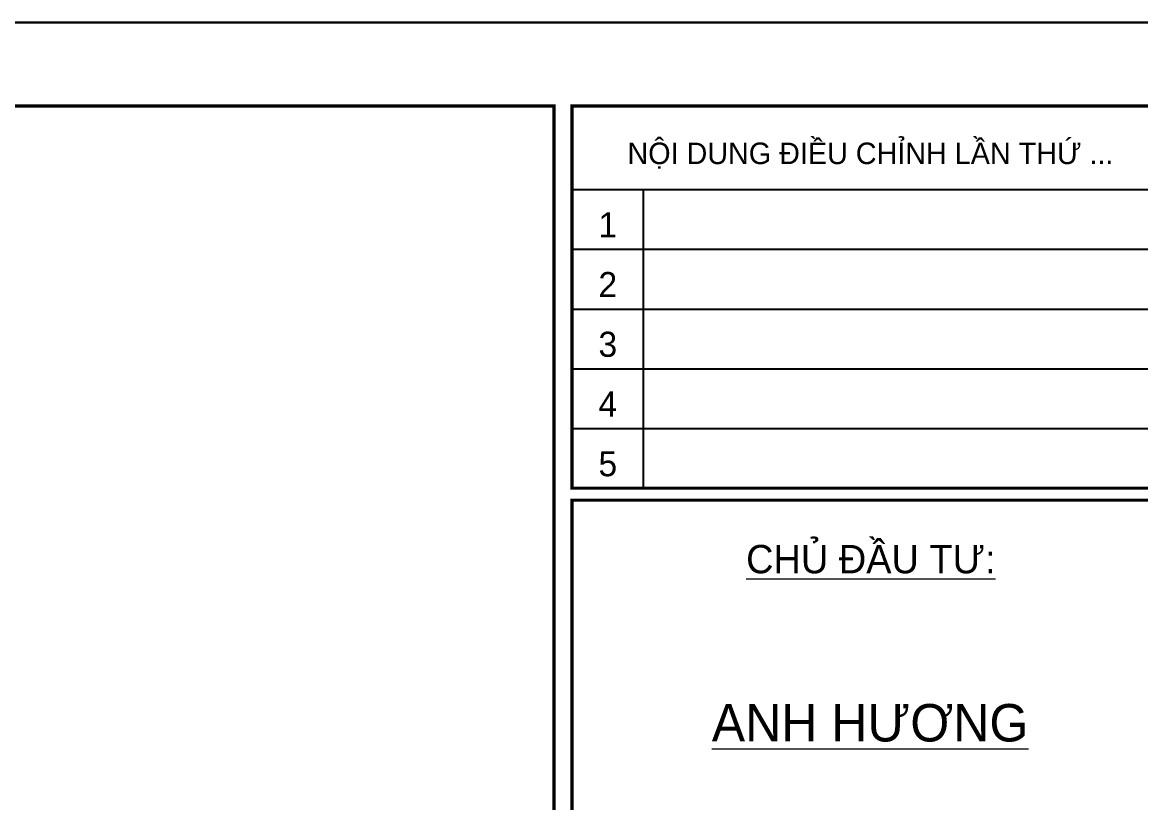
# Model space of a CAD drawing. Header units: inches. Extents: x 274208 to 641690, y -81912 to 129129.
# Drawn here: x 485136 to 489819, y 100800 to 104067 of the extents above; entities that cross this region are included whole.
import ezdxf
from ezdxf.enums import TextEntityAlignment as Align

# ---------------------------------------------------------------- set-up
doc = ezdxf.new("R2010")
doc.units = ezdxf.units.IN
doc.header["$MEASUREMENT"] = 0
for name, color, linetype, lineweight in [('05.Text', 253, 'Continuous', 18), ('11.Khung bo', 32, 'Continuous', 50), ('12.Khung', 36, 'Continuous', 25)]:
    doc.layers.add(name, color=color, linetype=linetype, lineweight=lineweight)
doc.layers.add('Tpl_Bound', color=1, linetype='Continuous', plot=False)
doc.styles.add('AVANT', font='')
doc.styles.add('VnAvantH', font='')
doc.styles.get('AVANT').set_extended_font_data('.VnAvant')
doc.styles.get('VnAvantH').set_extended_font_data('.VnAvantH')

# ---------------------------------------------------------------- blocks, each defined once
blk = doc.blocks.new('100')
at = {"layer": '11.Khung bo', "const_width": 26.7}
for points in [[(1860913, -945239.8), (1860913, -916940.1), (1896062.6, -916940.1), (1896062.6, -945239.8)], [(1896212.6, -920140), (1896212.6, -916940.1), (1901212.6, -916940.1), (1901212.6, -920140)], [(1896212.6, -924140), (1901212.6, -924140), (1901212.6, -920240), (1896212.6, -920240)]]:
    blk.add_lwpolyline(points, close=True, dxfattribs=at)
at = {"layer": '12.Khung'}
for p, q in [((1896212.6, -917640.1), (1901212.6, -917640.1)), ((1896812.6, -920140), (1896812.6, -917640.1)), ((1896212.6, -918140.1), (1901212.6, -918140.1)), ((1896212.6, -918640.1), (1901212.6, -918640.1)), ((1896212.6, -919140.1), (1901212.6, -919140.1)), ((1896212.6, -919640.1), (1901212.6, -919640.1))]:
    blk.add_line(p, q, dxfattribs=at)
at = {"layer": '12.Khung', "color": 1}
blk.add_lwpolyline([(1901579.2, -945939.8), (1901579.2, -916240.1), (1859579.6, -916240.1), (1859579.6, -945939.8)], close=True, dxfattribs=at)
at = {"layer": '05.Text', "style": 'VnAvantH'}
blk.add_text('Néi dung ®iÒu chØnh lÇn thø ...', height=179.998, dxfattribs=at).set_placement((1898712.6, -917329.1), align=Align.MIDDLE)
at = {"layer": '05.Text'}
for s, height, style, p in [('1', 210, 'AVANT', (1896512.6, -918040.1)), ('2', 210, 'AVANT', (1896512.6, -918540.1)), ('3', 210, 'AVANT', (1896512.6, -919040.1)), ('4', 210, 'AVANT', (1896512.6, -919540.1)), ('5', 210, 'AVANT', (1896512.6, -920040)), ('%%uChñ ®Çu t\xad:', 237.598, 'VnAvantH', (1898715.8, -920852.7)), ('%%Uanh H¦¥NG', 313.629, 'VnAvantH', (1898709.1, -922260.7))]:
    blk.add_text(s, height=height, dxfattribs=dict(at, style=style)).set_placement(p, align=Align.CENTER)

msp = doc.modelspace()

# ---------------------------------------------------------------- linework, layer by layer
at = {"layer": 'Tpl_Bound', "color": 1}
msp.add_lwpolyline([(469120.9, 89216.7), (469120.9, 104066.6), (490120.8, 104066.6), (490120.8, 89216.7)], close=True, dxfattribs=at)

# ---------------------------------------------------------------- block references
at = {"layer": '05.Text', "xscale": 0.5, "yscale": 0.5, "zscale": 0.5}
msp.add_blockref('100', (-460668.9, 562186.6), dxfattribs=at)

doc.saveas('drawing.dxf')
